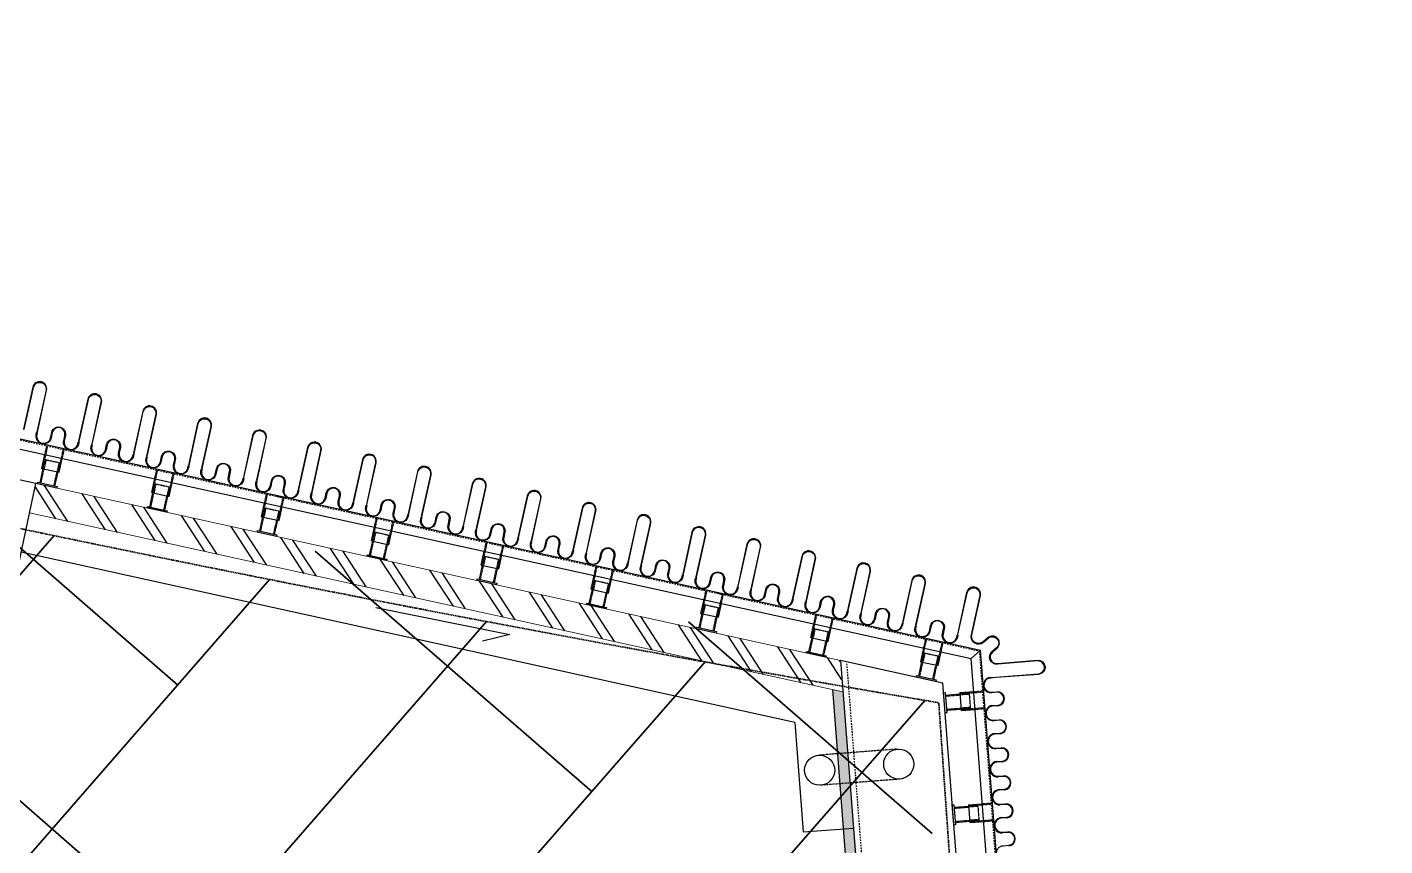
# Model space of a CAD drawing. Header units: millimetres. Extents: x 306 to 836129804, y -168137 to 818603917.
# Drawn here: x 834534871 to 834541630, y 818150963 to 818155040 of the extents above; entities that cross this region are included whole.
import ezdxf

# ---------------------------------------------------------------- set-up
doc = ezdxf.new("R2010")
doc.units = ezdxf.units.MM
doc.header["$LTSCALE"] = 3
doc.header["$PDMODE"] = 3
doc.header["$PDSIZE"] = 0.1
for name, pattern in [('ACAD_ISO03W100', [30, 12, -18]), ('DASHED', [0.75, 0.5, -0.25]), ('Member Hidden', [4.5, 2.5, -2]), ('Stair Hidden', [2.5, 1.5, -1])]:
    doc.linetypes.add(name, pattern=pattern)
for name, color, linetype in [('_ANCILIARY HATCH', 1, 'Continuous'), ('_P34', 251, 'Continuous'), ('A-ALUM_CLADD', 251, 'Continuous'), ('A-ALUM_CLADD_H', 251, 'Member Hidden'), ('A-ALUM_CLADD_S', 251, 'Continuous'), ('A-DRAIN', 251, 'Continuous'), ('ADS060_1', 251, 'Continuous'), ('ADS280_R', 251, 'Member Hidden')]:
    doc.layers.add(name, color=color, linetype=linetype)
for name, color, linetype, lineweight in [('ADS060', 251, 'Continuous', 30), ('ADS280__', 251, 'Continuous', 13), ('ADS280_S', 251, 'Continuous', 30), ('Eva-New', 1, 'ACAD_ISO03W100', 18), ('Hatch (HOR not under LTC submission)', 252, 'Continuous', 35), ('UAJ-28STRU', 251, 'Continuous', 35)]:
    doc.layers.add(name, color=color, linetype=linetype, lineweight=lineweight)

# ---------------------------------------------------------------- blocks, each defined once
blk = doc.blocks.new('Cladding_Fixing')
at = {"layer": 'A-ALUM_CLADD_H', "ltscale": 0.3}
for p, q in [((0.2337154150009155, 33.0491738319397), (72.23171532154083, 32.5400218963623)), ((72.27697360515594, 38.93986201286316), (142.3540322780609, 38.44429433345795)), ((-0.233715295791626, -33.04917371273041), (71.76428484916687, -33.55832540988922)), ((71.71902656555176, -39.95816540718079), (141.7960855960846, -40.45373260974884))]:
    blk.add_line(p, q, dxfattribs=at)
at = {"layer": 'A-ALUM_CLADD_H', "ltscale": 0.2}
for p, q in [((118.7305524349213, 32.21119368076324), (72.23171496391296, 32.54002177715302)), ((118.7659106254578, 37.21106898784637), (72.26707303524017, 37.53989696502686)), ((118.7659106254578, 37.2110687494278), (118.227764248848, -38.88702857494354)), ((118.2277636528015, -38.88702881336212), (71.72892618179321, -38.55820059776306)), ((118.2631219625473, -33.88715398311615), (71.76428461074829, -33.5583256483078))]:
    blk.add_line(p, q, dxfattribs=at)
at = {"layer": 'A-ALUM_CLADD_H', "ltscale": 0.1}
for p, q in [((142.3540327548981, 38.44429469108582), (187.1788446903229, 38.12730467319489)), ((142.3893904685974, 43.44416975975037), (187.2142174243927, 43.12717986106873)), ((141.623131275177, -45.45263481140137), (186.5852938890457, -45.77059614658356)), ((141.6584891080856, -40.45275986194611), (186.6206666231155, -40.77072107791901))]:
    blk.add_line(p, q, dxfattribs=at)
at = {"layer": 'A-ALUM_CLADD_S'}
for p, q in [((0.2690731287002563, 38.04904866218567), (72.26707315444946, 37.53989684581757)), ((72.31233143806458, 43.93973696231842), (71.68366885185242, -44.95804023742676)), ((72.31233143806458, 43.93973696231842), (142.3893903493881, 43.44416964054108)), ((-0.269073486328125, -38.04904878139496), (71.72892677783966, -38.55820059776306)), ((71.68366885185242, -44.95804023742676), (141.7607278823853, -45.45360743999481))]:
    blk.add_line(p, q, dxfattribs=at)
blk.add_lwpolyline([(-8.353578329086304, -49.94217658042908), (-7.646420836448669, 50.05532348155975), (0.3535786867141724, 49.9987496137619), (-0.3535784482955933, -49.99874973297119)], close=True, dxfattribs=at)
blk = doc.blocks.new('Cladding')
at = {"layer": 'A-ALUM_CLADD'}
for p, q in [((166.7703380584717, -11554.26800346375), (166.7491146326065, -11557.26792812347)), ((166.2963571548462, -11621.26632666588), (166.2751343250275, -11624.26625132561)), ((164.789522767067, -11834.26099634171), (164.7682988643646, -11837.2609218359)), ((164.3155406713486, -11901.25931978226), (164.2943179607391, -11904.25924503803)), ((162.8087058067322, -12114.25399029255), (162.7874827384949, -12117.2539151907)), ((160.3539084196091, -12461.24530732632), (160.3326854705811, -12464.24523210526)), ((158.8470733165741, -12674.23997688293), (158.825850725174, -12677.23990237713)), ((158.3858335018158, -12739.43608081341), (158.3646109104156, -12742.43600547314)), ((156.8662573099136, -12954.23297047615), (156.845034122467, -12957.2328953743)), ((156.3922789096832, -13021.23129427433), (156.3710550069809, -13024.23121845722)), ((-14.51586604118347, -13746.00018334389), (-22.15562701225281, -13720.10358047485)), ((-19.27822721004486, -13719.25471806526), (-11.63846635818481, -13745.1513210535)), ((-19.27822697162628, -13719.25471794605), (-11.63846635818481, -13745.1513210535)), ((-218.811291217804, -13806.26940739155), (-226.451052904129, -13780.37280368805)), ((-223.5736520290375, -13779.52394211292), (-215.9338912963867, -13805.42054486275)), ((-148.7945499420166, -13785.6137573719), (-156.4343100786209, -13759.71715426445)), ((-153.556910276413, -13758.86829173565), (-145.9171499013901, -13784.76489555836)), ((-153.5569105148315, -13758.86829257011), (-145.9171499013901, -13784.76489555836)), ((-84.53260803222656, -13766.65583193302), (-92.1723690032959, -13740.75922930241)), ((-89.2949686050415, -13739.91036725044), (-81.65520811080933, -13765.80696976185)), ((-417.3519163131714, -13864.84090673923), (-424.9916766881943, -13838.94430410862)), ((-417.3519160747528, -13864.84090709686), (-424.991676568985, -13838.94430422783)), ((-422.1142766475677, -13838.09544217587), (-414.474515914917, -13863.99204480648)), ((-422.1142764091492, -13838.09544217587), (-414.474515914917, -13863.99204480648)), ((-353.0899747610092, -13845.88298225403), (-360.7297365665436, -13819.98637866974)), ((-357.8523353338242, -13819.13751661777), (-350.2125743627548, -13845.03412008286)), ((-283.0732328891754, -13825.22733259201), (-290.7129935026169, -13799.33072984219)), ((-287.8355937004089, -13798.48186659813), (-280.1958327293396, -13824.37847054005)), ((-287.8355938196182, -13798.48186671734), (-280.1958327293396, -13824.37847054005)), ((-685.9092818498611, -13944.0680577755), (-693.5490424633026, -13918.17145466805)), ((-690.6716423034668, -13917.32259249687), (-683.0318818092346, -13943.21919500828)), ((-621.6473405361176, -13925.11013245583), (-629.2871012687683, -13899.21352994442)), ((-626.4097007513046, -13898.36466729641), (-618.7699403762817, -13924.26127040386)), ((-551.6305980682373, -13904.45448231697), (-559.2703593969345, -13878.55788004398)), ((-556.3929591178894, -13877.70901787281), (-548.7531983852386, -13903.60562086105)), ((-487.3686578273773, -13885.49655783176), (-495.0084189176559, -13859.59995400906)), ((-492.1310180425644, -13858.75109148026), (-484.4912570714951, -13884.64769470692)), ((-755.9260231256485, -13964.72370815277), (-763.565784573555, -13938.82710468769)), ((-760.6883838176727, -13937.97824180126), (-753.0486233234406, -13963.87484526634))]:
    blk.add_line(p, q, dxfattribs=at)
at = {"layer": 'A-ALUM_CLADD', "flags": 128}
for points in [[(189.5572018623352, -8757.359217643738), (403.0514550209045, -8758.869586229324, -1), (402.5986981391907, -8822.86798465252), (189.1044430732727, -8821.357615351677), (189.0832207202911, -8824.357540726662), (402.5774745941162, -8825.867909669876, 0.9999999999999999), (403.0726783275604, -8755.869661569595), (189.5784248113632, -8754.359291791916)], [(184.5764564275742, -9037.331172585487), (174.0767171382904, -9037.256891965866, -1), (174.6143674850464, -8961.258793711662), (201.6136927604675, -8961.449800729752, 1), (202.0664498806, -8897.451402425766), (175.0671261548996, -8897.260395646095, -1), (175.6047757863998, -8821.262297034264), (186.1045135259628, -8821.336578130722), (186.0832905769348, -8824.336503267288), (175.5835521221161, -8824.26222205162, 0.9999999999999999), (175.0883486270905, -8894.260470867157), (202.0876727104187, -8894.451477527618, -0.9999999999999999), (201.5924692153931, -8964.449726104736), (174.5931437015533, -8964.258719086647, 0.9999999999999999), (174.0979406833649, -9034.256967306137), (184.5976781845093, -9034.33124756813)], [(187.5763839483261, -9037.352210760117), (401.0706380605698, -9038.862579703331, -1), (400.6178798675537, -9102.860978484154), (187.1236257553101, -9101.350609064102), (187.1024025678635, -9104.35053384304), (400.5966567993164, -9105.860903024673, 0.9999999999999999), (401.0918614864349, -9035.86265361309), (187.5976061820984, -9034.352285861969)], [(182.5956414937973, -9317.32398056984), (172.0959031581879, -9317.249700188637, -1), (172.6335537433624, -9241.25160241127), (199.6328785419464, -9241.442609548569, 1), (200.085635304451, -9177.444210886955), (173.086311340332, -9177.253203749657, -1), (173.6239610910416, -9101.255105257034), (184.1236993074417, -9101.329386115074), (184.1024755239487, -9104.329310894012), (173.602737903595, -9104.2550303936, 0.9999999999999999), (173.1075344085693, -9174.25327885151), (200.1068586111069, -9174.444286108017, -0.9999999999999999), (199.6116553544998, -9244.442534327507), (172.6123299598694, -9244.251526594162, 0.9999999999999999), (172.1171261072159, -9314.24977517128), (182.6168642044067, -9314.324055552483)], [(185.5955665111542, -9317.345018148422), (399.0898207426071, -9318.855387568474, -1), (398.6370627880096, -9382.853785395622), (185.1428090333939, -9381.343417286873), (185.1215860843658, -9384.343342065811), (398.6158394813538, -9385.853710889816, 0.9999999999999999), (399.1110434532166, -9315.85546207428), (185.6167900562286, -9314.345093369484)], [(180.6148256063461, -9597.316974639893), (170.1150870323181, -9597.242693066597, -1), (170.6527371406555, -9521.244594812393), (197.6520615816116, -9521.435602426529, 1), (198.104819893837, -9457.437204360962), (171.1054965257645, -9457.246196746826, -1), (171.643145442009, -9381.248098254204), (182.142883181572, -9381.322379350662), (182.1216599941254, -9384.322303891182), (171.6219227313995, -9384.248023867607, 0.9999999999999999), (171.1267187595367, -9454.24627161026), (198.1260429620743, -9454.437278985977, -0.9999999999999999), (197.6308385133743, -9524.435527801514), (170.6315144300461, -9524.24451994896, 0.9999999999999999), (170.1363105773926, -9594.242769002914), (180.6360490322113, -9594.31704890728)], [(183.6147518157959, -9597.338196635246), (397.1090059280396, -9598.848566293716, -1), (396.6562485694885, -9662.846964716911), (183.1619942188263, -9661.336595416069), (183.1407718658447, -9664.336521029472), (396.6350255012512, -9665.84688937664, 0.9999999999999999), (397.1302291154861, -9595.848641753197), (183.6359752416611, -9594.338271737099)], [(178.6340100765228, -9877.309967279434), (168.1342711448669, -9877.23568701744, -1), (168.6719214916229, -9801.237588524818), (195.6712458133698, -9801.428596496582, 1), (196.1240040063858, -9737.430197358131), (169.1246795654297, -9737.239189982414, -1), (169.6623295545578, -9661.241092681885), (180.1620672941208, -9661.315372228622), (180.1408449411392, -9664.315297722816), (169.6411062479019, -9664.241017222404, 0.9999999999999999), (169.145902633667, -9734.239265918732), (196.1452264785767, -9734.430272102356, -0.9999999999999999), (195.6500227451324, -9804.428520441055), (168.6506989002228, -9804.237513065338, 0.9999999999999999), (168.1554942131042, -9874.235762238503), (178.6552329063416, -9874.310042858124)], [(181.633935213089, -9877.331004977226), (395.1281898021698, -9878.84137415886, -1), (394.6754312515259, -9942.83977329731), (181.1811773777008, -9941.329403042793), (181.1599543094635, -9944.329328775406), (394.6542081832886, -9945.839697360992, 0.9999999999999999), (395.1494127511978, -9875.84144949913), (181.6551575660706, -9874.331080079079)], [(176.6531938314438, -10157.30296087265), (166.1534563302994, -10157.22868001461, -1), (166.6911056041718, -10081.23058140278), (193.690430521965, -10081.42158949375, 1), (194.1431882381439, -10017.42319095135), (167.1438641548157, -10017.23218381405, -1), (167.6815145015717, -9941.234085321426), (178.1812520027161, -9941.308366298676), (178.1600286960602, -9944.30829167366), (167.6602907180786, -9944.234010457993, 0.9999999999999999), (167.1650868654251, -10014.23225843906), (194.1644113063812, -10014.4232660532, -0.9999999999999999), (193.6692066192627, -10084.42151379585), (166.6698832511902, -10084.23050713539, 0.9999999999999999), (166.1746785640717, -10154.2287555933), (176.6744173765182, -10154.3030372858)], [(179.6531209945679, -10157.32418441772), (393.1473745107651, -10158.83455324173, -1), (392.6946167945862, -10222.83295190334), (179.2003626823425, -10221.32258212566), (179.1791396141052, -10224.32250773907), (392.6733936071396, -10225.83287644386, 0.9999999999999999), (393.1685981750488, -10155.83462870121), (179.6743431091309, -10154.32425844669)], [(174.6723785400391, -10437.2959536314), (164.1726403236389, -10437.22167384624, -1), (164.7102895975113, -10361.22357594967), (191.7096145153046, -10361.41458201408, 1), (192.1623722314835, -10297.41618382931), (165.1630481481552, -10297.22517764568, -1), (165.7006982564926, -10221.22707939148), (176.2004355192184, -10221.30135965347), (176.179212808609, -10224.30128419399), (165.6794749498367, -10224.22700345516, 0.9999999999999999), (165.1842716932297, -10294.22525215149), (192.1835949420929, -10294.41625916958, -0.9999999999999999), (191.6883919239044, -10364.41450798512), (164.6890671253204, -10364.22350013256, 0.9999999999999999), (164.1938627958298, -10434.22174835205), (174.6936013698578, -10434.29602992535)], [(177.6723036766052, -10437.31699252129), (391.166558265686, -10438.82736074924, -1), (390.713799238205, -10502.82575917244), (177.2195460796356, -10501.31539046764), (177.198322892189, -10504.31531524658), (390.6925766468048, -10505.82568514347, 0.9999999999999999), (391.1877802610397, -10435.8274358511), (177.6935268640518, -10434.31706690788)], [(172.691563129425, -10717.28894841671), (162.1918250322342, -10717.21466720104, -1), (162.7294750213623, -10641.21656942368), (189.728798866272, -10641.40757596493, 1), (190.1815571784973, -10577.40917742252), (163.1822321414948, -10577.21817040443, -1), (163.7198824882507, -10501.22007238865), (174.2196193933487, -10501.29435288906), (174.1983971595764, -10504.29427826405), (163.6986594200134, -10504.21999752522, 0.9999999999999999), (163.2034552097321, -10574.21824598312), (190.2027797698975, -10574.40925323963, -0.9999999999999999), (189.7075765132904, -10644.40750157833), (162.7082512378693, -10644.21649420261, 0.9999999999999999), (162.2130478620529, -10714.21474218369), (172.7127857208252, -10714.28902292252)], [(175.6914887428284, -10717.31035590172), (389.1857423782349, -10718.82072508335, -1), (388.7329850196838, -10782.8191242218), (175.2387307882309, -10781.30875492096), (175.2175077199936, -10784.30868017673), (388.7117619514465, -10785.81904876232, 0.9999999999999999), (389.2069652080536, -10715.82080090046), (175.7127115726471, -10714.31043064594)], [(170.7107467651367, -10997.28194141388), (160.2110085487366, -10997.207660079, -1), (160.7486584186554, -10921.20956194401), (187.7479823827744, -10921.4005689621, 1), (188.200740814209, -10857.40217125416), (161.2014167308807, -10857.21116387844, -1), (161.7390666007996, -10781.21306598186), (172.2388045787811, -10781.2873468399), (172.2175818681717, -10784.28727173805), (161.7178428173065, -10784.21299088001, 0.9999999999999999), (161.2226395606995, -10854.21123933792), (188.2219642400742, -10854.40224635601, -0.9999999999999999), (187.7267596721649, -10924.40049421787), (160.7274358272552, -10924.20948803425, 0.9999999999999999), (160.2322318553925, -10994.20773589611), (170.7319703102112, -10994.28201568127)], [(173.7106721401215, -10997.30316448212), (387.2049255371094, -10998.81353414059, -1), (386.7521674633026, -11062.81193220615), (173.2579138278961, -11061.30156254768), (173.2366901636124, -11064.30148744583), (386.7309448719025, -11065.81185722351, 0.9999999999999999), (387.2261486053467, -10995.81360900402), (173.7318947315216, -10994.30323910713)], [(168.7299315929413, -11277.27511942387), (158.2301936149597, -11277.20083928108, -1), (158.7678444385529, -11201.2027412653), (185.7671685218811, -11201.39374887943, 1), (186.2199261188507, -11137.39534938335), (159.2206020355225, -11137.20434248447, -1), (159.7582516670227, -11061.2062445879), (170.2579901218414, -11061.28052568436), (170.2367668151855, -11064.2804505825), (159.737028837204, -11064.20616984367, 0.9999999999999999), (159.2418251037598, -11134.20441782475), (186.2411496639252, -11134.39542555809, -0.9999999999999999), (185.7459461688995, -11204.39367282391), (158.7466206550598, -11204.20266592503, 0.9999999999999999), (158.2514172792435, -11274.20091426373), (168.7511556148529, -11274.27519571781)], [(171.7298574447632, -11277.29615807533), (385.2241113185883, -11278.8065264225, -1), (384.7713536024094, -11342.80492532253), (171.2770997285843, -11341.29455637932), (171.2558761835098, -11344.29448163509), (384.7501308917999, -11345.80485069752, 0.9999999999999999), (385.2453343868256, -11275.80660164356), (171.7510807514191, -11274.29623198509)], [(169.7490395307541, -11557.28896594048), (383.2432944774628, -11558.79933524132, -1), (382.7905362844467, -11622.79773330688), (169.2962831258774, -11621.2873647213), (169.2750599384308, -11624.28728950024), (382.7693138122559, -11625.79765737057, 0.9999999999999999), (383.2645175457001, -11555.79940950871), (169.7702629566193, -11554.28904128075)], [(167.7682251930237, -11837.28195869923), (381.2624785900116, -11838.79232895374, -1), (380.8097207546234, -11902.79072654247), (167.3154664039612, -11901.28035783768), (167.2942436933517, -11904.28028225899), (380.788497209549, -11905.79065167904, 0.9999999999999999), (381.2837021350861, -11835.79240369797), (167.789448261261, -11834.28203439713)], [(165.7874090671539, -12117.27495312691), (379.2816624641418, -12118.78532159328, -1), (378.8289048671722, -12182.78371930122), (165.3346507549286, -12181.27335047722), (165.313428401947, -12184.27327632904), (378.8076825141907, -12185.78364503384, 0.9999999999999999), (379.3028860092163, -12115.78539705276), (165.8086323738098, -12114.27502691746)], [(160.8066675662994, -12397.24690794945), (150.306930065155, -12397.17262780666, -1), (150.8445802927017, -12321.17452919483), (177.8439042568207, -12321.36553704739, 1), (178.2966619729996, -12257.36713802814), (151.297337770462, -12257.17613124847, -1), (151.8349874019623, -12181.17803263664), (162.3347252607346, -12181.25231361389), (162.3135030269623, -12184.25223815441), (151.8137645721436, -12184.17795836926, 0.9999999999999999), (151.3185603618622, -12254.17620623112), (178.3178850412369, -12254.36721301079, -0.9999999999999999), (177.822681427002, -12324.36546194553), (150.8233571052551, -12324.17445385456, 0.9999999999999999), (150.3281533718109, -12394.17270302773), (160.8278908729553, -12394.24698400497)], [(163.8065938949585, -12397.26794528961), (377.3008470535278, -12398.77831530571, -1), (376.8480889797211, -12462.77671349049), (163.3538347482681, -12461.26634430885), (163.3326122760773, -12464.26626968384), (376.8268666267395, -12465.77663886547, 0.9999999999999999), (377.3220705986023, -12395.77839052677), (163.8278169631958, -12394.26802098751)], [(161.8257772922516, -12677.26093947887), (375.3200314044952, -12678.77130925655, -1), (374.8672746419907, -12742.76970732212), (161.373019695282, -12741.25933778286), (161.351796746254, -12744.25926280022), (374.8460505008698, -12745.76963174343, 0.9999999999999999), (375.3412544727325, -12675.77138388157), (161.8470005989075, -12674.26101434231)], [(159.8449618816376, -12957.25393283367), (373.3392148017883, -12958.76430213451, -1), (372.8864575624466, -13022.76270103455), (159.3922033309937, -13021.25233149529), (159.3709808588028, -13024.25225579739), (372.8652348518372, -13025.76262545586, 0.9999999999999999), (373.3604382276535, -12955.76437687874), (159.8661849498749, -12954.25400793552)], [(157.864146232605, -13237.24692666531), (371.3583996295929, -13238.75729513168, -1), (370.9056417942047, -13302.75569403172), (157.4113880395889, -13301.24532473087), (157.3901643753052, -13304.2452493906), (370.8844192028046, -13305.75561821461, 0.9999999999999999), (371.3796224594116, -13235.75737082958), (157.8853693008423, -13234.24700152874)]]:
    blk.add_lwpolyline(points, format="xyb", close=True, dxfattribs=at)
for points in [[(166.7491146326065, -11557.26792812347), (156.2493777275085, -11557.19364702702, -1), (156.7870270013809, -11481.19554960728), (183.7863516807556, -11481.3865571022, 1), (184.239109992981, -11417.38815796375), (157.2397845983505, -11417.19715058804, -1), (157.7774351835251, -11341.19905221462), (168.277172088623, -11341.27333319187), (168.2559490203857, -11344.27325797081), (157.7562115192413, -11344.19897675514, 0.9999999999999999), (157.2610083818436, -11414.19722592831), (184.2603322267532, -11414.38823354244, -0.9999999999999999), (183.7651281356812, -11484.38648188114), (156.7658042907715, -11484.19547402859, 0.9999999999999999), (156.2706003189087, -11554.19372260571), (166.7703380584717, -11554.26800346375)], [(164.7682988643646, -11837.2609218359), (154.2685612440109, -11837.18664109707, -1), (154.8062114715576, -11761.18854296207), (181.8055353164673, -11761.37954974174, 1), (182.2582936286926, -11697.38115155697), (155.2589685916901, -11697.19014453888, -1), (155.7966187000275, -11621.19204568863), (166.2963571548462, -11621.26632666588)], [(166.2751343250275, -11624.26625132561), (155.7753963470459, -11624.19197118282, 0.9999999999999999), (155.2801922559738, -11694.19021880627), (182.2795168161392, -11694.38122725487, -0.9999999999999999), (181.7843129634857, -11764.37947535515), (154.7849884033203, -11764.18846786022, 0.9999999999999999), (154.2897841930389, -11834.18671607971), (164.789522767067, -11834.26099634171)], [(162.7874829769135, -12117.25391495228), (152.2877455949783, -12117.17963480949, -1), (152.825395822525, -12041.18153655529), (179.8247201442719, -12041.3725438118, 1), (180.27747797966, -11977.37414479256), (153.2781540155411, -11977.1831381321, -1), (153.815803527832, -11901.18503952026), (164.3155415058136, -11901.2593203783)], [(164.2943186759949, -11904.25924527645), (153.7945804595947, -11904.18496394157, 0.9999999999999999), (153.2993760108948, -11974.18321275711), (180.2987011671066, -11974.37422072887, -0.9999999999999999), (179.8034970760345, -12044.37246882915), (152.8041725158691, -12044.18146085739, 0.9999999999999999), (152.3089690208435, -12114.17970907688), (162.8087069988251, -12114.25399017334)], [(158.8258517980576, -12677.23990261555), (148.3261144161224, -12677.16562139988, -1), (148.8637638092041, -12601.16752314568), (175.8630886077881, -12601.35853040218, 1), (176.3158470392227, -12537.3601320982), (149.3165214061737, -12537.16912424564, -1), (149.8541715145111, -12461.17102563381), (160.3539110422134, -12461.24530661106)], [(160.3326870203018, -12464.24523150921), (149.8329491615295, -12464.17095160484, 0.9999999999999999), (149.3377447128296, -12534.16919958591), (176.3370697498322, -12534.36020612717, -0.9999999999999999), (175.8418653011322, -12604.35845577717), (148.8425416946411, -12604.16744816303, 0.9999999999999999), (148.3473372459412, -12674.16569674015), (158.8470747470856, -12674.23997652531)], [(156.8450362682343, -12957.23289513588), (146.3452985286713, -12957.1586149931, -1), (146.8829481601715, -12881.16051614285), (173.8822727203369, -12881.35152423382, 1), (174.3350300788879, -12817.353125453), (147.3357057571411, -12817.16211783886, -1), (147.8733559846878, -12741.16401994228), (158.3730944395065, -12741.23829996586)], [(158.3518717288971, -12744.23822569847), (147.8521333932877, -12744.16394507885, 0.9999999999999999), (147.3569294214249, -12814.16219294071), (174.3562533855438, -12814.35319983959, -0.9999999999999999), (173.8610498905182, -12884.35144925117), (146.8617255687714, -12884.16044127941, 0.9999999999999999), (146.3665214776993, -12954.15869021416), (156.8662595748901, -12954.23297047615)], [(146.3452985286713, -12957.1586149931, -0.9999999999994257), (146.8829481601715, -12881.16051614285), (173.8822727203369, -12881.35152423382, 0.9999999999995451), (174.3350300788879, -12817.353125453), (147.3357057571411, -12817.16211783886)], [(154.8642194271088, -13237.22588837147), (144.3644821643829, -13237.15160751343, -1), (144.9021326303482, -13161.15350925922), (171.9014568328857, -13161.34451723099, 1), (172.3542143106461, -13097.34611856937), (145.3548905849457, -13097.15511202812, -1), (145.8925399780273, -13021.15701341629), (156.3922789096832, -13021.23129427433)], [(156.3710550069809, -13024.23121845722), (145.87131690979, -13024.15693795681, 0.9999999999999999), (145.3761135339737, -13094.15518593788), (172.3754379749298, -13094.34619367123, -0.9999999999999999), (171.8802341222763, -13164.34444177151), (144.8809096813202, -13164.15343511105, 0.9999999999999999), (144.3857054710388, -13234.15168321133), (154.8854426145554, -13234.22596371174), (154.8642194271088, -13237.22588837147)], [(105.2559456825256, -13702.98199570179, 0.7624664225829645), (56.44421446323395, -13739.14461481571), (113.0340330600739, -13930.96802020073, -0.9999999999985448), (45.89468920230865, -13950.77479672432), (-14.51586604118347, -13746.00018298626), (-11.63846635818481, -13745.1513210535), (48.77208924293518, -13949.92593479156, 1), (110.156632900238, -13931.81688201427), (53.56681370735168, -13739.99347651005, -0.7589807516882445), (107.009204864502, -13700.59100818634, -0.7213508934833577)]]:
    blk.add_lwpolyline(points, format="xyb", dxfattribs=at)
at = {"layer": 'A-ALUM_CLADD'}
for points in [[(152.8834052085876, -13517.21888148785), (142.3836668729782, -13517.1446018219, -1), (142.9213171005249, -13441.14650321007), (169.9206410646439, -13441.33751058578, 1), (170.3733983039856, -13377.33911180496), (143.3740750551224, -13377.14810478687, -1), (143.9117248058319, -13301.15000724792), (154.4114629030228, -13301.22428786755), (154.3902397155762, -13304.22421193123), (143.890501499176, -13304.14993155003, 0.9999999999999999), (143.3952968120575, -13374.14818000793), (170.3946222066879, -13374.33918738365, -0.9999999999999999), (169.8994184732437, -13444.33743584156), (142.9000939130783, -13444.14642858505, 0.9999999999999999), (142.4048898220062, -13514.14467680454), (152.9046270847321, -13514.21895754337), (152.8834052085876, -13517.21888148785)], [(105.195868730545, -13702.98094725609), (129.0952637195587, -13721.11431276798, 1), (171.4064478874207, -13665.34905683994), (147.5070531368256, -13647.21569287777, -0.7213508934904979), (168.9120407104492, -13584.33395373821), (368.9036022424698, -13585.74879789352, 0.9999999999999999), (369.3988056182861, -13515.75054872036), (155.9045521020889, -13514.24018013477), (155.8833291530609, -13517.24010515213), (369.3775827884674, -13518.75047409534, -1), (368.9248249530792, -13582.74887263775), (168.9332640171051, -13581.33402907848)], [(168.9332633018494, -13581.33402812481, 0.7213493559850752), (145.6937165260315, -13649.60563123226), (169.5931117534637, -13667.73899662495, -1), (130.9086000919342, -13718.72437334061), (107.0092046260834, -13700.59100735188)], [(-897.8416254520416, -13978.45031476021, -1), (-824.947482585907, -13956.94580340385), (-817.3106575012207, -13982.83245372772)]]:
    blk.add_lwpolyline(points, format="xyb", dxfattribs=at)
for centre, radius, start, end in [((-55.72529780864716, -13730.00697362423), 38.00000003264277, 16.43659490655867, 196.4365949065587), ((-55.72529780864716, -13730.00697362423), 34.99999995286993, 16.43659490655867, 196.4365949065587), ((-324.2826645374298, -13809.2341234684), 38.00000003264277, 16.43659490655867, 196.4365949065587), ((-324.2826645374298, -13809.2341234684), 34.99999995286993, 16.43659490655867, 196.4365949065587), ((-190.0039813518524, -13769.62054789066), 38.00000003264277, 16.43659490655867, 196.4365949065587), ((-190.0039813518524, -13769.62054789066), 34.99999995286993, 16.43659490655867, 196.4365949065587), ((-115.2248785495758, -13775.71036398411), 34.99999995286993, 196.4365949065587, 16.43659490655867), ((-115.2248793840408, -13775.71036326885), 31.99999987309711, 196.4365949065587, 16.43659490655867), ((-592.8400299549103, -13888.46127355099), 38.00000003264277, 16.43659490655867, 196.4365949065587), ((-592.8400299549103, -13888.46127355099), 34.99999994453245, 16.43659490655867, 196.4365949065587), ((-458.5613474845886, -13848.84769821167), 38.00000003264277, 16.43659490655867, 196.4365949065587), ((-458.5613474845886, -13848.84769821167), 34.99999995286993, 16.43659490655867, 196.4365949065587), ((-383.7822453975677, -13854.93751347065), 34.99999995286993, 196.4365949065587, 16.43659490655867), ((-383.7822453975677, -13854.93751299381), 31.99999987309711, 196.4365949065587, 16.43659490655867), ((-249.5035614967346, -13815.3239389658), 34.99999995286993, 196.4365949065587, 16.43659490655867), ((-249.5035623311996, -13815.32393801212), 31.99999987309711, 196.4365949065587, 16.43659490655867), ((-727.1187133789062, -13928.07484781742), 38.00000004098025, 16.43659490655867, 196.4365949065587), ((-727.1187133789062, -13928.07484781742), 34.99999995286993, 16.43659490655867, 196.4365949065587), ((-652.3396108150482, -13934.16466355324), 34.99999994453245, 196.4365949065587, 16.43659490655867), ((-518.0609277486801, -13894.55108833313), 34.99999995286993, 196.4365949065587, 16.43659490655867), ((-518.0609285831451, -13894.55108857155), 31.99999987309711, 196.4365949065587, 16.43659490655867), ((-786.6182935237885, -13973.77823936939), 35.0000000717873, 196.4365949065587, 16.43659490655867), ((-786.6182935237885, -13973.77823936939), 31.99999987309711, 196.4365949065587, 16.43659490655867), ((-652.3396108150482, -13934.16466355324), 32.00000011093183, 196.4365949065587, 16.43659490655867)]:
    blk.add_arc(centre, radius, start, end, dxfattribs=at)
at = {"layer": 'A-ALUM_CLADD_H'}
for p, q in [((195.0018336772919, -1.378992199897766), (98.51516270637512, -13639.68931663036)), ((-3262.148749828339, -14630.50745892525), (98.51516282558441, -13639.68931531906))]:
    blk.add_line(p, q, dxfattribs=at)
at = {"layer": 'A-ALUM_CLADD_S'}
for p, q in [((150.0029596090317, -1.060625433921814), (53.75258409976959, -13605.97087645531)), ((200.0017085075378, -1.414350628852844), (103.4887883663177, -13643.43505322933)), ((123.5373644828796, -10105.81859171391), (123.919379234314, -10051.81995618343)), ((107.6908383369446, -12345.76253938675), (108.0728521347046, -12291.76390302181)), ((-3274.872774839401, -14587.34382843971), (53.7525839805603, -13605.97087657452)), ((-3260.734968304634, -14635.30342018604), (103.4887881278992, -13643.4350528717)), ((53.74605000019073, -13605.97280275822), (103.4887881278992, -13643.4350528717))]:
    blk.add_line(p, q, dxfattribs=at)
for p in [(-55.13972139358521, -8927.633404612541), (-59.10135400295258, -9487.61920619011), (-63.06298553943634, -10047.6051928997), (-67.0246171951294, -10607.59118008614), (-70.9862470626831, -11167.57735216618), (-74.94788026809692, -11727.56315410137), (-78.90951192378998, -12287.54914057255), (-82.87114357948303, -12847.53512752056), (-86.83277416229248, -13407.52111434937)]:
    blk.add_blockref('Cladding_Fixing', p, dxfattribs=at)
at = {"layer": 'A-ALUM_CLADD_S', "rotation": 286.8321835654116}
for p in [(-187.8765029907227, -13529.26734733582), (-725.0177059173584, -13687.6318628788)]:
    blk.add_blockref('Cladding_Fixing', p, dxfattribs=at)
blk = doc.blocks.new('3A35X-MAGP-P-LD-00-0')
at = {"layer": 'ADS060'}
h = blk.add_hatch(dxfattribs=at)
h.set_pattern_fill('FP_1', color=256, scale=0.9999999999999998, angle=0.4247657505205502, style=0, pattern_type=2)
h.set_pattern_definition([(122.9987037505205, (835235160.8220296, 818097225.230399), (-149.1178177614596, -96.83344683558539), []), (122.9987037505205, (835234974.4858084, 818097264.8417923), (-149.1178177614596, -96.83344683558539), [])])
h.paths.add_polyline_path([(834538931.322405, 818151730.1372961), (834538919.2322195, 818151886.3512414), (834534913.7056628, 818152767.4978609), (834534882.517993, 818152620.7877727)])
at = {"layer": 'ADS060_1', "extrusion": (5.57813711422941e-16, 3.032552570496855e-17, -1)}
blk.add_hatch(color=256, dxfattribs=at).paths.add_polyline_path([(-834539166.9885061, 818148042.4262147), (-834539216.839426, 818148046.2844286), (-834538931.7370604, 818151730.013677), (-834538880.718921, 818151741.2367862)])
at = {"layer": 'A-DRAIN'}
for p, q in [((834538692.7699941, 818151577.8002349), (834534841.3391154, 818152425.0485197)), ((834538692.7699941, 818151577.8002349), (834538734.9770502, 818151032.4544753)), ((834538734.9770502, 818151032.4544753), (834538984.2316482, 818151051.7455442))]:
    blk.add_line(p, q, dxfattribs=at)
at = {"layer": 'A-DRAIN', "linetype": 'Stair Hidden'}
for p, q in [((834539204.529888, 818151445.1737531), (834538810.6350702, 818151414.4314117)), ((834539216.0287362, 818151295.358418), (834538822.4067153, 818151264.8940308))]:
    blk.add_line(p, q, dxfattribs=at)
at = {"layer": 'A-DRAIN'}
blk.add_lwpolyline([(834536606.5015894, 818152149.9369962), (834537273.2125183, 818152016.1590693), (834537137.1691055, 818151983.1107852)], dxfattribs=at)
for centre in [(834539210.3369632, 818151370.1421309), (834538816.5208929, 818151339.662721)]:
    blk.add_circle(centre, 74.99999999999999, dxfattribs=at)
at = {"layer": 'ADS060_1'}
blk.add_line((834538880.718921, 818151741.2367862), (834539166.9885062, 818148042.4262147), dxfattribs=at)
at = {"layer": 'ADS280__'}
for p, q in [((834538919.6443377, 818151886.2604194), (834534914.1177948, 818152767.407089)), ((834538931.7370604, 818151730.0136769), (834534881.8909404, 818152620.9098883))]:
    blk.add_line(p, q, dxfattribs=at)
at = {"layer": 'ADS280_R'}
blk.add_line((834538950.9839658, 818151870.1106317), (834539246.7499772, 818148048.5993571), dxfattribs=at)
at = {"layer": 'ADS280_S'}
for p, q in [((834534914.1177946, 818152767.407089), (834533751.8829771, 818153023.0786788)), ((834534564.3676318, 818151122.1455014), (834534914.1177946, 818152767.407089)), ((834538919.6443377, 818151886.2604194), (834539216.839426, 818148046.2844286)), ((834539429.8257296, 818151774.0293231), (834538919.6443377, 818151886.2604194)), ((834539715.3486221, 818148084.8665669), (834539429.8257296, 818151774.0293231))]:
    blk.add_line(p, q, dxfattribs=at)
blk.add_point((834538919.6443377, 818151886.2604194), dxfattribs=at)
at = {"layer": 'A-ALUM_CLADD', "rotation": 77.9987000004271}
blk.add_blockref('Cladding', (834526251.0278809, 818154673.1372713), dxfattribs=at)
blk = doc.blocks.new('3A35X-MAGP-P-ADR-L00-L1')
at = {"layer": '_P34', "ltscale": 0.5}
h = blk.add_hatch(dxfattribs=at)
h.set_pattern_fill('AR-B816C', color=256, scale=0.4999999999999998, angle=89.99999999999997)
h.set_pattern_definition([(93.99890853463734, (0, 0), (-108.4379694977669, 94.26731549800994), [198.4374999999994, -4.762499999999982]), (93.99890853463734, (2.334421882864262, -101.6847672010699), (-108.4379694977669, 94.26731549800994), [198.4374999999994, -4.762499999999982]), (183.9989085346374, (0, 0), (-94.26731549800994, -108.4379694977669), [-106.3625, 96.83749999999998]), (183.9989085346374, (0.3321247030980885, -4.750905117020011), (-94.26731549800994, -108.4379694977669), [-106.3625, 96.83749999999998])])
edge = h.paths.add_edge_path()
edge.add_line((834498358.3628454, 818135395.2669195), (834498238.6547248, 818135386.9023591))
edge.add_line((834498238.6547244, 818135386.9023591), (834495869.4420483, 818169293.5255804))
edge.add_arc((834558589.6119121, 818267563.9519162), 116579.9999992069, 237.4523305936991, 253.6065766200759)
edge.add_line((834525687.0821314, 818155723.3513551), (834523043.6406257, 818143726.3217762))
edge.add_line((834523043.6406257, 818143726.3217766), (834533513.9823585, 818141439.4523213))
edge.add_line((834533513.9823585, 818141439.4523208), (834540215.091814, 818141890.4671811))
edge.add_line((834540215.0918145, 818141890.4671811), (834540854.9022352, 818132740.3476467))
edge.add_line((834540854.9022347, 818132740.3476467), (834540735.1943893, 818132731.9791503))
edge.add_line((834540735.1943893, 818132731.9791503), (834540747.7500025, 818132552.4175826))
edge.add_line((834540747.750002, 818132552.4175831), (834541047.0196157, 818132573.3388243))
edge.add_line((834541047.0196161, 818132573.3388238), (834540382.1304576, 818142082.1168644))
edge.add_line((834540382.1304581, 818142082.1168644), (834533527.4087672, 818141620.7632086))
edge.add_line((834533527.4087667, 818141620.7632086), (834523258.2276665, 818143863.6963611))
edge.add_line((834523258.227667, 818143863.6963606), (834525899.0308046, 818155848.7519352))
edge.add_arc((834558589.6119123, 818267563.9519161), 116399.9999991818, 237.2761763110763, 253.6892421611536, ccw=False)
edge.add_line((834495664.915487, 818169638.2526346), (834498071.6393842, 818135194.7933377))
edge.add_line((834498071.6393842, 818135194.7933382), (834498370.9096855, 818135215.7047391))
edge.add_line((834498370.909686, 818135215.7047396), (834498358.3628454, 818135395.2669204))
at = {"layer": 'UAJ-28STRU', "linetype": 'DASHED', "ltscale": 4}
blk.add_line((834540020.7808139, 818142959.8325328), (834539411.4212215, 818151676.4669291), dxfattribs=at)
blk.add_arc((834559539.7375472, 818270280.6021721), 120300.0000613705, 253.9378799260773, 260.3681005267348, dxfattribs=at)

msp = doc.modelspace()

# ---------------------------------------------------------------- hatches: boundary and pattern name
at = {"layer": '_ANCILIARY HATCH'}
h = msp.add_hatch(dxfattribs=at)
h.set_pattern_fill('CORK', color=256, scale=250, angle=3.998908350218276)
h.set_pattern_definition([(3.998908350218276, (0, 0), (-55.35411463791137, 791.8175196929233), []), (138.9989083502183, (423.5858171654173, -368.2317025275059), (-1472.92744632587, -1694.344000516116), [1122.5325, -1122.5325]), (138.9989083502183, (621.5401970886481, -354.3931738680281), (-1472.92744632587, -1694.344000516116), [1122.5325, -1122.5325]), (138.9989083502183, (819.494577011879, -340.5546452085503), (-1472.92744632587, -1694.344000516116), [1122.5325, -1122.5325])])
edge = h.paths.add_edge_path()
edge.add_line((834542594.6065328, 818106125.7209853), (834540394.5935465, 818141938.1305822))
edge.add_line((834540394.5935465, 818141938.1305822), (834541062.3589587, 818142015.9652631))
edge.add_line((834541062.3589587, 818142015.9652631), (834543262.744766, 818129534.3279674))
edge.add_line((834543262.744766, 818129534.3279674), (834545012.8121926, 818104490.121473))
edge.add_line((834545012.8121926, 818104490.121473), (834531771.6275874, 818103564.4602176))
edge.add_line((834531771.6275874, 818103564.4602176), (834520996.4581504, 818101658.3858502))
edge.add_line((834520996.4581504, 818101658.3858502), (834495927.4307318, 818099905.8668665))
edge.add_line((834495927.4307318, 818099905.8668665), (834493670.9286114, 818132184.1554587))
edge.add_line((834493670.9286114, 818132184.1554587), (834495067.4255276, 818132283.1413345))
edge.add_line((834495067.4255276, 818132283.1413345), (834492304.1951191, 818171809.9593116))
edge.add_line((834492304.1951191, 818171809.9593116), (834494648.2086027, 818175122.3249018))
edge.add_arc((834558588.5434589, 818267563.6229115), 112399.9999966109, 235.3289398714321, 253.5507733699743)
edge.add_line((834526760.7341533, 818159764.0377822), (834525862.8655366, 818155684.619004))
edge.add_arc((834562809.2399589, 818275296.1017796), 125187.6247666832, 237.5645200069952, 252.83478650469982, ccw=False)
edge.add_line((834495664.9154882, 818169638.2526338), (834500460.6598426, 818103180.2315282))
edge.add_line((834500460.6598426, 818103180.2315282), (834542594.6065328, 818106125.7209853))
at = {"layer": 'Eva-New', "linetype": 'Continuous', "ltscale": 0.01}
h = msp.add_hatch(dxfattribs=at)
h.set_pattern_fill('ANSI31', color=8, scale=350, angle=4)
h.set_pattern_definition([(49, (0, 0), (-838.6710210225554, 729.0455959657013), [])])
edge = h.paths.add_edge_path()
edge.add_arc((834611513.5385946, 818068145.3264505), 14099.99999968531, 55.19002574308559, 154.5596091027724)
edge.add_line((834598780.7776825, 818074202.2893481), (834595240.3911003, 818066761.4558462))
edge.add_arc((834589822.417787, 818069339.3552195), 6000.000000233124, 273.9989064334658, 334.5546563119141, ccw=False)
edge.add_line((834590240.8423903, 818063353.9629304), (834585554.5350056, 818063026.3542768))
edge.add_arc((834584989.6617913, 818071106.6338656), 8099.999998867221, 264.220048196886, 273.9989064322582, ccw=False)
edge.add_line((834584173.925572, 818063047.8142), (834580415.7397891, 818063428.2282544))
edge.add_arc((834579106.5335116, 818050494.3201492), 12999.99999816069, 84.2200481985661, 93.99077919798958)
edge.add_line((834578201.7864021, 818063462.7985727), (834574221.9197499, 818063185.1428037))
edge.add_arc((834573731.4752913, 818070170.6889209), 7002.741628984699, 184.518270925359, 274.0160585979712, ccw=False)
edge.add_arc((834553791.0620614, 818068592.8452796), 13000.0000005708, 4.527501078735133, 25.16518805878682)
edge.add_line((834565557.174624, 818074120.828201), (834563375.7160238, 818078763.9842684))
edge.add_arc((834569692.9588658, 818081779.3520507), 6999.999999030279, 186.261998653722, 205.5162346975632, ccw=False)
edge.add_line((834562734.724241, 818081015.8267443), (834561851.4163579, 818093822.5155479))
edge.add_arc((834568795.7761757, 818094576.8707228), 6985.211880096444, 103.79340942041148, 186.1996435070692, ccw=False)
edge.add_line((834567130.3497419, 818101360.6410463), (834607738.9713905, 818104323.6446342))
edge.add_arc((834606780.3295362, 818117304.0183489), 13015.72495013958, 274.223807264846, 392.8596289379157)
edge.add_arc((834623587.3262396, 818128173.8785237), 6999.999999836902, 183.9989136523716, 212.9539425140163, ccw=False)
edge.add_line((834616604.3686309, 818127685.7156067), (834614554.4666462, 818157541.1841724))
edge.add_line((834614554.4666462, 818157541.1841724), (834608569.0701823, 818157122.7809477))
edge.add_line((834608569.0701823, 818157122.7809477), (834610618.9763948, 818127267.2902491))
edge.add_arc((834623587.3262378, 818128173.8785231), 12999.99999806346, 183.9989136508734, 212.8579348742854)
edge.add_arc((834606785.1724918, 818117301.6086594), 7012.974383020965, -85.87050168941721, 32.994913872568816, ccw=False)
edge.add_line((834607290.1835088, 818110306.8410742), (834542916.4285616, 818105772.5570611))
edge.add_line((834542916.4285616, 818105772.5570611), (834543332.168679, 818099784.931535))
edge.add_line((834543332.168679, 818099784.931535), (834548339.9487058, 818100139.6961751))
edge.add_arc((834548849.6206386, 818093135.5706489), 7022.644791367745, 1.917894415990986, 94.16192873604791, ccw=False)
edge.add_line((834555868.3314306, 818093370.5997602), (834556822.6031799, 818079614.5109141))
edge.add_arc((834565030.3921052, 818080333.9384184), 8239.258156901009, 185.0092761133849, 211.2767633085009)
edge.add_line((834557988.549832, 818076056.3418531), (834560014.6381451, 818071842.7746612))
edge.add_arc((834553704.8687762, 818068780.019501), 7013.81912084653, -83.41200971856142, 25.89188562423311, ccw=False)
edge.add_line((834554509.5567249, 818061812.5137804), (834511331.2743995, 818058806.1397856))
edge.add_arc((834510845.0625758, 818065789.233517), 6999.999999933733, 141.8798806352492, 273.9829049167347, ccw=False)
edge.add_arc((834495100.3448526, 818078140.8887452), 13011.48484009153, 321.889271565979, 363.9966433354928)
edge.add_line((834508080.187521, 818079047.7636253), (834507303.147802, 818090245.0026575))
edge.add_arc((834514286.1054543, 818090733.1649512), 6999.999999943095, 94.21783473311712, 183.9989085377374, ccw=False)
edge.add_line((834513771.2650272, 818097714.206373), (834514324.2611847, 818097754.9889383))
edge.add_line((834514324.2611847, 818097754.9889383), (834515094.2032907, 818097812.2750338))
edge.add_arc((834515888.7804214, 818090839.1162039), 7018.283043878132, 4.391191596629085, 96.50069787772958, ccw=False)
edge.add_line((834522886.4615402, 818091376.4762715), (834523318.1003574, 818085091.4654405))
edge.add_line((834523318.1003574, 818085091.4654405), (834529307.3396509, 818085510.1591995))
edge.add_line((834529307.3396509, 818085510.1591995), (834528870.5492542, 818091758.2633296))
edge.add_arc((834535853.5069062, 818092246.4256233), 6999.999999586337, 93.99890853307471, 183.9989085379415, ccw=False)
edge.add_line((834535365.3446131, 818099229.3832753), (834540639.8020831, 818099596.5330453))
edge.add_line((834540639.8020831, 818099596.5330453), (834540220.7704337, 818105616.323317))
edge.add_line((834540220.7704337, 818105616.323317), (834513376.0995728, 818103738.6078113))
edge.add_arc((834514284.2614373, 818090770.3680685), 13000.00000003277, 94.00586599802176, 183.991117880833)
edge.add_line((834501315.7883602, 818089865.5443004), (834502093.999344, 818078618.6765761))
edge.add_arc((834495110.6965383, 818078135.4768907), 7000.000000828009, -66.13857842422561, 3.9581909098961887, ccw=False)
edge.add_arc((834495110.6965395, 818078135.4768903), 6999.999999981786, 273.99870041279297, 293.8614215680351, ccw=False)
edge.add_line((834495598.8334678, 818071152.5174648), (834484038.0252761, 818070344.3705096))
edge.add_arc((834484944.5652856, 818057376.0172908), 12999.99999985473, 3.998699986240524, 93.99870041178127, ccw=False)
edge.add_line((834497912.918511, 818058282.557204), (834498850.7850932, 818044866.0656179))
edge.add_arc((834505832.5325971, 818045382.0451274), 7000.788031506466, 153.5175844556254, 184.2267069343446, ccw=False)
edge.add_arc((834505831.7802428, 818045382.3021698), 7000.000000506094, 93.9907792036035, 153.5167215738451, ccw=False)
edge.add_line((834505344.6087215, 818052365.3290147), (834578107.7560652, 818057441.656797))
edge.add_arc((834579012.5031768, 818044473.1783768), 12999.99999509848, 84.22004763743712, 93.99077920788699, ccw=False)
edge.add_line((834580321.7095807, 818057407.0864662), (834583663.296837, 818057068.8416442))
edge.add_arc((834584972.5032473, 818070002.7497832), 13000.00004509936, 264.2200476312211, 273.9989064308502)
edge.add_line((834585879.0898904, 818057034.399779), (834609493.5669917, 818058685.2319609))
edge.add_arc((834609981.7373167, 818051702.1557314), 7000.118848462731, -19.364931974248975, 93.99890643048622, ccw=False)
edge.add_arc((834628850.3650681, 818045070.4409646), 13000.00000042529, 160.6350680240969, 183.9989064535735)
edge.add_line((834615882.0151088, 818044163.8543195), (834619634.348526, 817990488.2644923))
edge.add_arc((834610656.2600935, 817989860.627584), 8999.999999519287, -86.01194112060227, 3.998906454734822, ccw=False)
edge.add_line((834611282.1972058, 817980882.4204844), (834602812.2813497, 817980291.9201078))
edge.add_line((834602812.2813497, 817980291.9201078), (834603230.7061716, 817974306.527834))
edge.add_line((834603230.7061716, 817974306.527834), (834611717.6719617, 817974898.2168859))
edge.add_arc((834612343.6090722, 817965920.0097858), 8999.999999977357, 3.8734655887747067, 93.98805886777768, ccw=False)
edge.add_line((834621323.0501077, 817966527.9889727), (834621688.4984579, 817961112.7419763))
edge.add_line((834621688.4984579, 817961112.7419763), (834627673.3989117, 817961529.9934386))
edge.add_line((834627673.3989117, 817961529.9934386), (834621867.801321, 818044576.6440177))
edge.add_arc((834628850.6858916, 818045064.8011855), 6999.926738671702, 160.627157224399, 183.9989083996896, ccw=False)
edge.add_arc((834609980.9204334, 818051699.8431354), 13002.36888268257, 340.6271572335476, 454.0111039654658)
edge.add_line((834609071.4073162, 818064670.3628802), (834607456.5171404, 818064557.3573512))
edge.add_arc((834607170.3486158, 818068550.9500543), 4003.832551789663, 155.6211224779758, 274.0986331619272, ccw=False)
edge.add_line((834603523.5142193, 818070203.6066998), (834604195.8682836, 818071618.3222857))
edge.add_arc((834611513.5386757, 818068145.3264558), 8100.000000027051, 54.14039305783359, 154.6107958035704, ccw=False)
edge.add_arc((834623873.9558088, 818085245.9413723), 13000.02232763516, 234.1403928659832, 234.163197705768)
edge.add_line((834616262.7220054, 818074706.9802988), (834619562.6153525, 818079722.129262))
at = {"layer": 'Hatch (HOR not under LTC submission)', "ltscale": 0.5}
h = msp.add_hatch(dxfattribs=at)
h.set_pattern_fill('ANSI38', color=256, scale=300, angle=4, style=0)
h.set_pattern_definition([(49, (-1165545.904565573, -83172.0341976881), (-718.8608751621904, 624.8962251134582), []), (139, (-1165545.904565573, -83172.0341976881), (-2062.617975437839, 530.9315750647262), [2381.25, -1428.75])])
edge = h.paths.add_edge_path()
edge.add_line((834523973.1046629, 818144319.728402), (834532465.2441183, 818142451.3108675))
edge.add_line((834532465.2441183, 818142451.3108675), (834540020.6533093, 818142961.6564499))
edge.add_line((834540020.6533093, 818142961.6564499), (834539411.4212228, 818151676.4669282))
edge.add_arc((834559539.737549, 818270280.6021706), 120300.0000611354, 253.93787991351388, 260.36810051798875, ccw=False)
edge.add_line((834526255.2064846, 818154676.8392278), (834523973.1046629, 818144319.728402))

# ---------------------------------------------------------------- block references
at = {"rotation": 0.001091446304688521}
msp.add_blockref('3A35X-MAGP-P-ADR-L00-L1', (15583.57958242297, -15898.08416011184), dxfattribs=at)
at = {"ltscale": 0.5}
msp.add_blockref('3A35X-MAGP-P-LD-00-0', (0, 0), dxfattribs=at)

doc.saveas('drawing.dxf')
